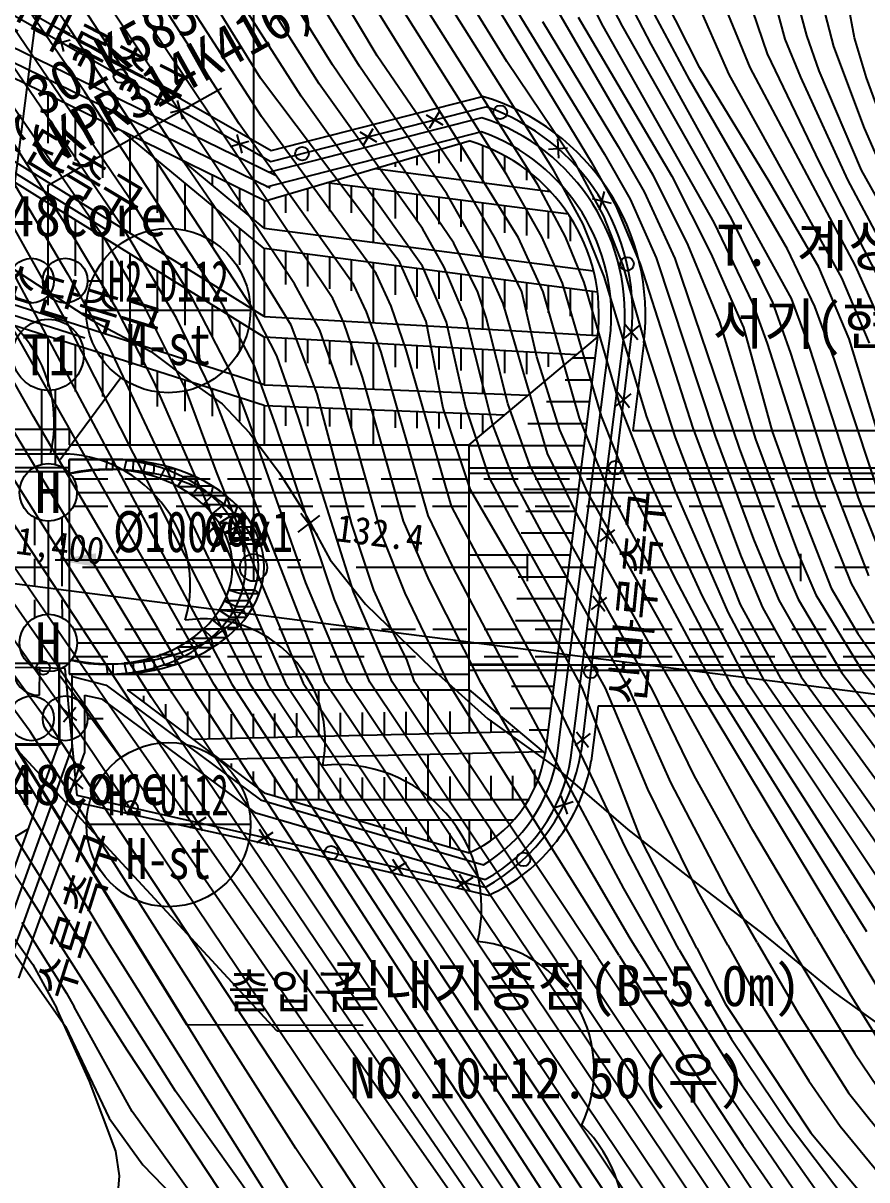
# Model space of a CAD drawing. Header units: millimetres. Extents: x 4198 to 4994, y 1103 to 1807.
# Drawn here: x 4665.2 to 4726.9, y 1428.2 to 1512.8 of the extents above; entities that cross this region are included whole.
import ezdxf
from ezdxf.enums import TextEntityAlignment as Align
from ezdxf.xclip import XClip

# ---------------------------------------------------------------- set-up
doc = ezdxf.new("R2010")
doc.units = ezdxf.units.MM
doc.header["$LTSCALE"] = 10
doc.header["$MEASUREMENT"] = 0
doc.header["$XCLIPFRAME"] = 2
doc.linetypes.add('CENTER', pattern=[2, 1.25, -0.25, 0.25, -0.25])
doc.linetypes.add('HIDDEN', pattern=[0.375, 0.25, -0.125])
for name, color, linetype in [('TN-MANH', 4, 'Continuous'), ('TN-TEXT', 3, 'Continuous'), ('TT-WIRE-EQPM', 6, 'Continuous'), ('TZ-BASE', 253, 'Continuous'), ('TZ-CABL', 4, 'Continuous'), ('TZ-SYMB', 1, 'Continuous')]:
    doc.layers.add(name, color=color, linetype=linetype)
doc.styles.add('HANA', font='GulimChe.ttf')
doc.styles.get("Standard").update_dxf_attribs({"font": 'GulimChe.ttf'})
doc.linetypes.add('ZIGZAG', pattern='A,0.0001,-0.2,[131,ltypeshp.shx,S=0.2,R=0,X=-0.2,Y=0],-0.4,[131,ltypeshp.shx,S=0.2,R=180,X=0.2,Y=0],-0.2', length=0.8001)
doc.dimstyles.get("Standard").update_dxf_attribs({"dimtxt": 0.18, "dimasz": 0.18, "dimexe": 0.18, "dimexo": 0.0625, "dimgap": 0.09, "dimtad": 0, "dimtih": 1, "dimtoh": 1, "dimdec": 4, "dimzin": 0, "dimdsep": 46, "dimtxsty": 'Standard', "dimcen": 0.09, "dimadec": 0, "dimazin": 0, "dimtfac": 1, "dimtdec": 4, "dimtofl": 0, "dimtmove": 0, "dimatfit": 3, "dimfxl": 0, "dimtolj": 1, "dimtzin": 0, "dimarcsym": 0})

# ---------------------------------------------------------------- blocks, each defined once
blk = doc.blocks.new('JD-DFHDH6GH34GH7')
at = {"layer": 'TZ-BASE'}
for p, q in [((356.466, -175), (402.21, 180.983)), ((386.596, 39.335, 134), (362.621, 74.385, 134)), ((387.671, 34.759, 133), (362.179, 72.132, 133)), ((390.569, 24.676, 131), (358.89, 71.161, 131)), ((391.283, 26.501, 132), (361.095, 70.82, 132)), ((421.965, 29.034, 149), (400.343, 63.348, 149)), ((406.337, 59.97, 151), (424.681, 29.652, 151)), ((420.791, 27.976, 148), (401.675, 58.229, 148)), ((418.528, 28.716, 147), (402.75, 53.703, 147)), ((409.053, 37.421, 145), (399.666, 53.013, 145)), ((400, 50.978), (400, 0)), ((419.384, 24.095, 146), (402.63, 51.021, 146)), ((418.534, 36.991, 150), (410.774, 49.578, 150)), ((405.772, 36.759, 143), (398.479, 48.516, 143)), ((407.743, 36.651, 144), (400.244, 48.825, 144)), ((403.501, 34.469, 141), (394.846, 47.986, 141)), ((434.785, 36.035, 161), (429.825, 47.357, 161)), ((373.045, 47.227, 130), (389.033, 24.192, 130)), ((404.804, 35.364, 142), (397.428, 47.05, 142)), ((400.515, 35.785, 140), (394.08, 46.212, 140)), ((432.628, 36.544, 160), (427.85, 46.006, 160)), ((400.585, 32.973, 139), (392.582, 45.393, 139)), ((426.983, 39.581, 157), (424.222, 44.92, 157)), ((436.301, 36.553, 162), (432.788, 45.148, 162)), ((437.566, 37.555, 163), (434.961, 45.234, 163)), ((438.859, 38.62, 164), (437.04, 45.465, 164)), ((398.961, 32.428, 138), (391.47, 44.064, 138)), ((425.575, 39.591, 156), (422.963, 44.612, 156)), ((429.084, 38.271, 158), (425.863, 44.411, 158)), ((405.812, 19.667, 137), (389.582, 43.906, 137)), ((420.828, 43.153, 154), (429.201, 28.706, 154)), ((380, 42.71), (401.308, 30.482)), ((380, 42.71), (401.308, 30.482)), ((402.991, 20.736, 136), (388.467, 42.588, 136)), ((431.898, 35.636, 159), (428.305, 42.352, 159)), ((440.441, 38.903, 165), (439.47, 42.601, 165)), ((394.911, 29.63, 135), (386.94, 41.903, 135)), ((442.416, 38.09, 166), (441.501, 41.676, 166)), ((419.069, 41.005, 152), (425.669, 30.223, 152)), ((443.929, 38.722, 167), (443.477, 41.202, 167)), ((421.128, 39.912, 153), (426.657, 30.793, 153)), ((423.726, 40.244, 155), (430.588, 28.625, 155)), ((379.071, 39.69), (401.651, 28.66)), ((385.747, 39.084), (386.121, 37.72)), ((399.886, 19.041, 134), (386.596, 39.335, 134)), ((433.686, 25.236, 156), (425.575, 39.591, 156)), ((434.937, 25.527, 157), (426.983, 39.581, 157)), ((441.361, 36.308, 165), (440.441, 38.903, 165)), ((379.535, 38.35), (401.212, 27.762)), ((385.252, 38.215), (386.616, 38.589)), ((439.332, 19.662, 158), (429.084, 38.271, 158)), ((440.015, 35.842, 164), (438.859, 38.62, 164)), ((444.666, 32.134, 166), (442.416, 38.09, 166)), ((444.82, 35.8, 167), (443.929, 38.722, 167)), ((80, 37.725), (700, -41.946)), ((414.968, 28.764, 145), (409.053, 37.421, 145)), ((441.396, 29.598, 163), (437.566, 37.555, 163)), ((378.672, 36.87, 129), (386.734, 24.363, 129)), ((380, 37.01), (400.773, 26.863)), ((414.637, 23.716, 143), (405.772, 36.759, 143)), ((414.133, 27.316, 144), (407.743, 36.651, 144)), ((423.543, 29.53, 150), (418.534, 36.991, 150)), ((437.697, 28.223, 160), (432.628, 36.544, 160)), ((444.005, 22.059, 162), (436.301, 36.553, 162)), ((374.966, 35.552, 126), (398.426, -8.525, 126)), ((376.301, 35.821, 127), (386.493, 17.678, 127)), ((408.329, 25.408, 140), (400.515, 35.785, 140)), ((439.035, 23.281, 159), (431.898, 35.636, 159)), ((443.018, 21.191, 161), (434.785, 36.035, 161)), ((443.459, 28.35, 164), (440.015, 35.842, 164)), ((444.454, 29.059, 165), (441.361, 36.308, 165)), ((446.102, 32.305, 167), (444.82, 35.8, 167)), ((378.448, 34.857, 128), (386.399, 21.481, 128)), ((397.425, 19.831, 133), (387.671, 34.759, 133)), ((412.363, 24.781, 142), (404.804, 35.364, 142)), ((385, 31.031), (385, 34.568)), ((394.437, 34.137), (394.812, 32.774)), ((401.308, 30.482), (416.746, 34.448)), ((401.308, 30.482), (416.746, 34.448)), ((412.358, 22.031, 141), (403.501, 34.469, 141)), ((387, 29.758), (387, 33.591)), ((393.943, 33.268), (395.306, 33.643)), ((412.631, 33.095), (413.848, 32.373)), ((412.879, 32.126), (413.6, 33.342)), ((400.773, 18.354), (377.865, 32.575)), ((389, 28.486), (389, 32.614)), ((407.339, 20.667, 138), (398.961, 32.428, 138)), ((408.969, 21.491, 139), (400.585, 32.973, 139)), ((416.706, 32.889), (401.087, 28.877)), ((445.962, 29.185, 166), (444.666, 32.134, 166)), ((400.773, 16.853), (377.309, 31.421)), ((377.632, 31.928), (389.255, 24.691)), ((400.773, 23.323), (390.387, 31.937)), ((391, 24.421), (391, 31.637)), ((398.783, 31.664), (399.157, 30.3)), ((416.666, 31.846), (400.94, 27.807)), ((407.787, 31.857), (409.003, 31.136)), ((408.034, 30.888), (408.756, 32.105)), ((422.215, 31.347), (422.311, 29.936)), ((398.288, 30.795), (399.652, 31.169)), ((400.773, 26.781), (415.773, 31.19)), ((413.573, 29.554), (413.573, 30.543)), ((415.173, 29.685), (415.173, 31.014)), ((416.773, 28.148), (416.773, 30.847)), ((421.557, 30.593), (422.968, 30.69)), ((426.657, 30.793, 153), (428.573, 27.465, 153)), ((393, 25.941), (393, 29.769)), ((400.773, 24.823), (394.787, 29.787)), ((399.941, 22.337, 135), (394.911, 29.63, 135)), ((395, 29.611), (395, 29.683)), ((410.373, 29.293), (410.373, 29.603)), ((411.973, 29.423), (411.973, 30.073)), ((418.373, 28.906), (418.373, 30.101)), ((424.681, 29.652, 151), (426.526, 26.392, 151)), ((425.669, 30.223, 152), (427.55, 26.929, 152)), ((447.57, 17.499, 163), (441.396, 29.598, 163)), ((408.91, 29.173), (421.702, 27.506)), ((417.714, 23.973, 145), (414.968, 28.764, 145)), ((419.973, 28.315), (419.973, 29.065)), ((424.097, 25.112, 149), (421.965, 29.034, 149)), ((425.606, 25.686, 150), (423.543, 29.53, 150)), ((448.332, 22.084, 165), (444.454, 29.059, 165)), ((395, 24.669), (395, 28.111)), ((397, 27.952), (397, 28.706)), ((423.023, 25.833), (405.374, 28.134)), ((405.573, 26.053), (405.573, 28.108)), ((421.087, 24.181, 147), (418.528, 28.716, 147)), ((422.813, 24.188, 148), (420.791, 27.976, 148)), ((429.201, 28.706, 154), (431.746, 23.564, 154)), ((430.588, 28.625, 155), (433.442, 22.974, 155)), ((441.325, 21.961, 160), (437.697, 28.223, 160)), ((448.131, 19.514, 164), (443.459, 28.35, 164)), ((399, 26.293), (399, 27.729)), ((402.373, 25.933), (402.373, 27.252)), ((403.973, 26.064), (403.973, 27.722)), ((407.173, 25.944), (407.173, 27.899)), ((408.773, 23.78), (408.773, 27.691)), ((410.373, 25.527), (410.373, 27.482)), ((411.973, 25.318), (411.973, 27.274)), ((413.573, 25.11), (413.573, 27.065)), ((416.629, 22.936, 144), (414.133, 27.316, 144)), ((421.573, 27.522), (421.573, 27.642)), ((425.628, 27.506), (425.282, 26.135)), ((428.573, 27.465, 153), (430.802, 22.594, 153)), ((385, 22.247), (385, 26.646)), ((395.546, 19.669, 132), (391.283, 26.501, 132)), ((397, 23.397), (397, 26.452)), ((400.773, 26.863), (400.773, 24.823)), ((415.173, 24.901), (415.173, 26.856)), ((416.773, 22.738), (416.773, 26.648)), ((418.373, 24.484), (418.373, 26.439)), ((419.973, 24.276), (419.973, 26.231)), ((424.77, 26.993), (426.141, 26.647)), ((426.526, 26.392, 151), (428.273, 22.173, 151)), ((427.55, 26.929, 152), (429.43, 22.637, 152)), ((387, 21.341), (387, 25.404)), ((410.682, 22.363, 140), (408.329, 25.408, 140)), ((421.573, 24.067), (421.573, 26.022)), ((423.173, 23.859), (423.173, 25.603)), ((427.02, 22.095, 150), (425.606, 25.686, 150)), ((437.973, 19.375, 157), (434.937, 25.527, 157)), ((394.366, 18.244, 131), (390.569, 24.676, 131)), ((399, 22.124), (399, 24.793)), ((400.773, 24.823), (424.86, 21.684)), ((413.95, 21.974, 142), (412.363, 24.781, 142)), ((425.637, 21.269, 149), (424.097, 25.112, 149)), ((436.513, 19.33, 156), (433.686, 25.236, 156)), ((386.734, 24.363, 129), (389.954, 18.987, 129)), ((389, 20.435), (389, 24.163)), ((389.033, 24.192, 130), (392.023, 19.093, 130)), ((416.403, 20.139, 143), (414.637, 23.716, 143)), ((419.609, 20.15, 145), (417.714, 23.973, 145)), ((421.17, 20.169, 146), (419.384, 24.095, 146)), ((422.582, 20.799, 147), (421.087, 24.181, 147)), ((424.166, 20.834, 148), (422.813, 24.188, 148)), ((391, 16.481), (391, 22.921)), ((425.149, 20.146), (400.773, 23.323)), ((400.773, 23.323), (400.773, 18.354)), ((402.373, 20.689), (402.373, 23.114)), ((403.973, 20.539), (403.973, 22.906)), ((418.248, 19.319, 144), (416.629, 22.936, 144)), ((431.746, 23.564, 154), (434.075, 17.972, 154)), ((433.442, 22.974, 155), (435.815, 17.556, 155)), ((441.045, 19.099, 159), (439.035, 23.281, 159)), ((400.773, 13.355), (372.903, 22.27)), ((381.883, 22.208, 137.057), (388.179, 18.091, 137.057)), ((402.757, 17.714, 135), (399.941, 22.337, 135)), ((405.573, 20.389), (405.573, 22.697)), ((407.173, 20.239), (407.173, 22.489)), ((408.773, 17.899), (408.773, 22.28)), ((410.373, 19.94), (410.373, 22.072)), ((412.636, 17.997, 140), (410.682, 22.363, 140)), ((414.115, 17.933, 141), (412.358, 22.031, 141)), ((428.782, 15.903, 150), (427.02, 22.095, 150)), ((428.273, 22.173, 151), (432.109, 10.203, 151)), ((429.43, 22.637, 152), (433.758, 9.6, 152)), ((430.802, 22.594, 153), (435.521, 8.659, 153)), ((446.307, 16.958, 162), (444.005, 22.059, 162)), ((372.584, 21.644), (387.674, 16.794)), ((383.265, 15.958, 125), (380.075, 21.651, 125)), ((386.399, 21.481, 128), (389.477, 16.032, 128)), ((393, 18.624), (393, 21.679)), ((410.08, 19.11, 139), (408.969, 21.491, 139)), ((411.973, 19.79), (411.973, 21.863)), ((413.573, 19.64), (413.573, 21.655)), ((415.553, 18.151, 142), (413.95, 21.974, 142)), ((415.173, 19.49), (415.173, 21.446)), ((416.773, 17.444), (416.773, 21.238)), ((428.746, 11.018, 149), (425.637, 21.269, 149)), ((443.552, 16.732, 160), (441.325, 21.961, 160)), ((445.044, 16.416, 161), (443.018, 21.191, 161)), ((400.773, 11.855), (372.277, 20.97)), ((395, 17.718), (395, 20.438)), ((404.847, 17.362, 136), (402.991, 20.736, 136)), ((408.265, 18.691, 138), (407.339, 20.667, 138)), ((418.373, 19.015), (418.373, 21.029)), ((419.973, 18.865), (419.973, 20.821)), ((421.573, 18.627), (421.573, 20.612)), ((425.44, 11.06, 147), (422.582, 20.799, 147)), ((423.173, 18.389), (423.173, 20.403)), ((426.788, 11.931, 148), (424.166, 20.834, 148)), ((383.932, 11.044, 124), (378.977, 19.741, 124)), ((398.309, 14.35, 132), (395.546, 19.669, 132)), ((400.05, 14.8, 133), (397.425, 19.831, 133)), ((406.613, 17.884, 137), (405.812, 19.667, 137)), ((417.014, 18.293, 143), (416.403, 20.139, 143)), ((420.705, 15.407, 145), (419.609, 20.15, 145)), ((423.828, 10.934, 146), (421.17, 20.169, 146)), ((424.773, 16.988), (424.773, 20.195)), ((440.653, 16.112, 158), (439.332, 19.662, 158)), ((389.954, 18.987, 129), (392.753, 13.517, 129)), ((392.023, 19.093, 130), (395.002, 13.086, 130)), ((397, 16.813), (397, 19.196)), ((401.701, 15.473, 134), (399.886, 19.041, 134)), ((409.333, 15.739, 138), (408.265, 18.691, 138)), ((411.166, 15.92, 139), (410.08, 19.11, 139)), ((421.503, 8.334, 144), (418.248, 19.319, 144)), ((437.588, 16.379, 156), (436.513, 19.33, 156)), ((439.29, 15.685, 157), (437.973, 19.375, 157)), ((442.467, 15.198, 159), (441.045, 19.099, 159)), ((388.179, 18.091, 137.057), (392.507, 15.79, 137.057)), ((396.939, 12.967, 131), (394.366, 18.244, 131)), ((399, 15.907), (399, 17.954)), ((400.773, 18.354), (425.172, 16.966)), ((407.971, 13.928, 137), (406.613, 17.884, 137)), ((413.88, 11.665, 140), (412.636, 17.997, 140)), ((415.49, 11.799, 141), (414.115, 17.933, 141)), ((417.501, 10.441, 142), (415.553, 18.151, 142)), ((418.603, 11.998, 143), (417.014, 18.293, 143)), ((427.184, 17.773), (428.089, 16.686)), ((434.075, 17.972, 154), (436.703, 9.388, 154)), ((386.493, 17.678, 127), (399.728, -8.506, 127)), ((404.67, 12.696, 135), (402.757, 17.714, 135)), ((406.328, 13.182, 136), (404.847, 17.362, 136)), ((428.18, 17.682), (427.093, 16.777)), ((435.815, 17.556, 155), (437.908, 9.959, 155)), ((385, 13.241), (385, 16.901)), ((387, 12.878), (387, 16.261)), ((423.613, 15.554), (400.773, 16.853)), ((400.773, 16.853), (400.773, 13.355)), ((402.373, 15.03), (402.373, 16.762)), ((403.973, 14.951), (403.973, 16.671)), ((405.573, 14.874), (405.573, 16.58)), ((407.173, 14.797), (407.173, 16.489)), ((408.773, 13.043), (408.773, 16.398)), ((410.373, 14.644), (410.373, 16.307)), ((411.973, 14.567), (411.973, 16.216)), ((413.573, 14.49), (413.573, 16.125)), ((415.773, 8.975), (425.159, 16.851)), ((425.159, 16.851), (421.328, -13.586)), ((422.21, -13.767), (426.053, 16.746)), ((423.2, -13.91), (427.045, 16.623)), ((428.534, 16.439), (427.723, 10)), ((428.534, 16.439), (427.723, 10)), ((441.193, 5.134, 156), (437.588, 16.379, 156)), ((444.239, 5.093, 158), (440.653, 16.112, 158)), ((445.709, 9.638, 160), (443.552, 16.732, 160)), ((397.124, -8.543, 125), (383.265, 15.958, 125)), ((389, 12.514), (389, 15.621)), ((389.477, 16.032, 128), (401.031, -8.488, 128)), ((392.507, 15.79, 137.057), (395.655, 13.447, 137.057)), ((403.298, 10.945, 134), (401.701, 15.473, 134)), ((412.771, 3.816, 138), (409.333, 15.739, 138)), ((414.478, 4.487, 139), (411.166, 15.92, 139)), ((415.173, 14.414), (415.173, 16.034)), ((416.773, 12.731), (416.773, 15.943)), ((418.373, 14.217), (418.373, 15.852)), ((419.973, 14.14), (419.973, 15.761)), ((422.407, 10.076, 145), (420.705, 15.407, 145)), ((421.573, 14.668), (421.573, 15.67)), ((424.965, 15.312), (423.325, 15.312)), ((430.858, 9.501, 150), (428.782, 15.903, 150)), ((442.087, 6.886, 157), (439.29, 15.685, 157)), ((391, 8.975), (391, 14.981)), ((401.635, 10.388, 133), (400.05, 14.8, 133)), ((446.617, 2.729, 159), (442.467, 15.198, 159)), ((393, 11.788), (393, 14.342)), ((395, 11.425), (395, 13.702)), ((399.594, 10.919, 132), (398.309, 14.35, 132)), ((410.97, 3.386, 137), (407.971, 13.928, 137)), ((424.764, 13.712), (422.786, 13.712)), ((392.753, 13.517, 129), (402.333, -8.47, 129)), ((395.002, 13.086, 130), (397.288, 6.997, 130)), ((395.655, 13.447, 137.057), (397.721, 11.963, 137.057)), ((405.264, -8.428, 131), (396.939, 12.967, 131)), ((397, 11.062), (397, 13.062)), ((400.773, 13.355), (420.094, 12.601)), ((407.197, 3.167, 135), (404.67, 12.696, 135)), ((409.358, 2.475, 136), (406.328, 13.182, 136)), ((427.599, 12.702), (426.487, 11.828)), ((426.606, 12.821), (427.479, 11.709)), ((397.721, 11.963, 137.057), (399.709, 9.862, 137.057)), ((399, 10.699), (399, 12.422)), ((400.773, 11.855), (418.386, 11.168)), ((400.773, 11.855), (400.773, 8.975)), ((420.205, 7.488, 143), (418.603, 11.998, 143)), ((424.562, 12.112), (421.426, 12.112)), ((428.991, 6.235, 148), (426.788, 11.931, 148)), ((394.071, -9.172, 123), (381.38, 11.73, 123)), ((395.597, -8.857, 124), (383.932, 11.044, 124)), ((402.373, 10.368), (402.373, 11.793)), ((403.973, 10.345), (403.973, 11.73)), ((405.573, 10.321), (405.573, 11.668)), ((407.173, 10.29), (407.173, 11.605)), ((408.773, 8.975), (408.773, 11.543)), ((410.373, 10.228), (410.373, 11.48)), ((411.973, 10.197), (411.973, 11.418)), ((413.573, 10.165), (413.573, 11.356)), ((415.857, 5.697, 140), (413.88, 11.665, 140)), ((415.173, 10.134), (415.173, 11.293)), ((417.266, 6.569, 141), (415.49, 11.799, 141)), ((416.773, 9.814), (416.773, 11.231)), ((427.355, 6.291, 147), (425.44, 11.06, 147)), ((430.818, 5.631, 149), (428.746, 11.018, 149)), ((403.83, -1.1, 132), (399.594, 10.919, 132)), ((405.924, -2.322, 133), (401.635, 10.388, 133)), ((407.314, -1.769, 134), (403.298, 10.945, 134)), ((419.081, 6.297, 142), (417.501, 10.441, 142)), ((424.361, 10.512), (420.067, 10.512)), ((425.644, 6.451, 146), (423.828, 10.934, 146)), ((432.109, 10.203, 151), (435.651, 0.779, 151)), ((386.521, 10.1), (367.043, 10.1)), ((386.521, 10.1), (386.521, 8.975)), ((399.709, 9.862, 137.057), (401.877, 6.957, 137.057)), ((424.384, 5.561, 145), (422.407, 10.076, 145)), ((700, 10), (427.723, 10)), ((700, 10), (427.723, 10)), ((432.895, 4.126, 150), (430.858, 9.501, 150)), ((433.758, 9.6, 152), (436.56, 2.092, 152)), ((436.703, 9.388, 154), (439.851, 0.966, 154)), ((437.908, 9.959, 155), (439.923, 4.416, 155)), ((386.521, 8.6), (366.321, 8.6)), ((392.545, -9.486, 122), (380.736, 9.224, 122)), ((386.521, 8.975), (400.773, 8.975)), ((400.773, 8.975), (415.773, 8.975)), ((415.773, -8.925), (415.773, 8.975)), ((424.16, 8.912), (415.773, 8.912)), ((435.521, 8.659, 153), (438.457, 0.894, 153)), ((386.521, 8.3), (366.177, 8.3)), ((389.492, -10.116, 120), (376.966, 8.075, 120)), ((389.334, 7.913, -7.27), (386.521, 7.913, -9.85)), ((386.521, 7.913, -9.85), (386.521, 7.913, -10.25)), ((386.521, 7.913), (415.801, 7.912)), ((386.521, 7.913), (386.521, 0.063)), ((386.521, 6.875), (386.521, 7.913)), ((389.721, 7.913, -7.85), (386.721, 7.913, -9.85)), ((389.241, 7.163, -7.13), (389.334, 7.913, -7.27)), ((389.334, 7.913, -7.27), (389.721, 7.913, -7.85)), ((389.721, 7.913, -7.85), (389.721, 7.913, -10.25)), ((389.721, 7.163), (389.721, 7.913)), ((390.541, 7.092, -5.83), (390.722, 7.84, -5.996)), ((390.722, 7.84, -5.996), (391.239, 7.84, -6.771)), ((391.221, 7.092, -6.85), (391.239, 7.84, -6.771)), ((391.931, 6.875, -4.53), (392.113, 7.616, -4.72)), ((392.113, 7.616, -4.72), (392.76, 7.616, -5.691)), ((392.721, 6.875, -5.85), (392.76, 7.616, -5.691)), ((423.719, 3.785, 144), (421.503, 8.334, 144)), ((386.521, 7), (282, 7)), ((386.521, 7.3), (365.695, 7.3)), ((383.682, -11.969, 116), (369.548, 7.078, 116)), ((386.521, 6.875), (386.521, -6.75)), ((389.241, 7.163, -7.13), (389.721, 7.163, -7.85)), ((390.541, 7.092, -5.83), (391.221, 7.092, -6.85)), ((391.931, 6.875, -4.53), (392.721, 6.875, -5.85)), ((393.507, 7.224, -3.441), (393.141, 6.498, -3.23)), ((394.285, 7.224, -4.608), (393.507, 7.224, -3.441)), ((394.221, 6.498, -4.85), (394.285, 7.224, -4.608)), ((397.288, 6.997, 130), (400.387, -0.73, 130)), ((401.877, 6.957, 137.057), (403.718, 4.07, 137.057)), ((415.799, 7.297), (700, 7.296)), ((415.799, 6.897), (700, 6.896)), ((423.958, 7.312), (420.014, 7.312)), ((422.008, 3.883, 143), (420.205, 7.488, 143)), ((444.984, -0.59, 157), (442.087, 6.886, 157)), ((385.135, -11.505, 117), (372.008, 6.601, 117)), ((388.04, -10.579, 119), (376.499, 5.934, 119)), ((391.019, -9.801, 121), (380.477, 6.236, 121)), ((393.141, 6.498, -3.23), (394.221, 6.498, -4.85)), ((394.91, 6.629, -2.155), (394.441, 5.928, -1.93)), ((394.441, 5.928, -1.93), (395.721, 5.928, -3.85)), ((395.819, 6.629, -3.519), (394.91, 6.629, -2.155)), ((396.041, 5.962, -1.117), (395.481, 5.294, -0.89)), ((395.721, 5.928, -3.85), (395.819, 6.629, -3.519)), ((397.056, 5.962, -2.64), (396.041, 5.962, -1.117)), ((396.921, 5.294, -3.05), (397.056, 5.962, -2.64)), ((418.979, 3.294, 141), (417.266, 6.569, 141)), ((421.094, 2.52, 142), (419.081, 6.297, 142)), ((427.482, 2.867, 146), (425.644, 6.451, 146)), ((430.822, -0.766, 147), (427.355, 6.291, 147)), ((432.831, -2.082, 148), (428.991, 6.235, 148)), ((386.587, -11.042, 118), (374.881, 5.415, 118)), ((395.481, 5.294, -0.89), (396.921, 5.294, -3.05)), ((396.971, 5.237, -0.264), (396.326, 4.613, -0.045)), ((398.073, 5.237, -1.917), (396.971, 5.237, -0.264)), ((397.896, 4.613, -2.4), (398.073, 5.237, -1.917)), ((419.046, 0.258, 140), (415.857, 5.697, 140)), ((423.757, 5.712), (419.765, 5.712)), ((432.601, -9.074, 145), (424.384, 5.561, 145)), ((434.701, -3.248, 149), (430.818, 5.631, 149)), ((443.715, -1.168, 156), (441.193, 5.134, 156)), ((446.481, -0.498, 158), (444.239, 5.093, 158)), ((396.326, 4.613, -0.045), (397.896, 4.613, -2.4)), ((397.696, 4.507, 0.401), (396.976, 3.936, 0.605)), ((398.866, 4.507, -1.354), (397.696, 4.507, 0.401)), ((398.646, 3.936, -1.9), (398.866, 4.507, -1.354)), ((416.344, 0.946, 139), (414.478, 4.487, 139)), ((439.923, 4.416, 155), (442.232, -1.505, 155)), ((396.976, 3.936, 0.605), (398.646, 3.936, -1.9)), ((398.287, 3.74, 0.943), (397.496, 3.238, 1.125)), ((399.512, 3.74, -0.895), (398.287, 3.74, 0.943)), ((399.246, 3.238, -1.5), (399.512, 3.74, -0.895)), ((403.275, 2.586, 132.373), (404.858, 3.809, 132.373)), ((403.455, 3.989, 132.373), (404.677, 2.406, 132.373)), ((403.718, 4.07, 137.057), (405.602, 0.573, 137.057)), ((412.843, -0.928, 137), (410.97, 3.386, 137)), ((414.593, 0.009, 138), (412.771, 3.816, 138)), ((423.555, 4.112), (419.913, 4.112)), ((429.172, -8.944, 143), (422.008, 3.883, 143)), ((430.886, -9.009, 144), (423.719, 3.785, 144)), ((435.599, -2.698, 150), (432.895, 4.126, 150)), ((397.496, 3.238, 1.125), (399.246, 3.238, -1.5)), ((398.738, 2.969, 1.357), (397.886, 2.549, 1.515)), ((397.886, 2.549, 1.515), (399.696, 2.549, -1.2)), ((400.006, 2.969, -0.544), (398.738, 2.969, 1.357)), ((399.696, 2.549, -1.2), (400.006, 2.969, -0.544)), ((408.796, -1.64, 135), (407.197, 3.167, 135)), ((425.742, -8.815, 141), (418.979, 3.294, 141)), ((426.405, 2.773), (425.293, 1.9)), ((425.413, 2.892), (426.286, 1.78)), ((433.794, -8.886, 146), (427.482, 2.867, 146)), ((399.123, 2.036, 1.71), (398.211, 1.735, 1.84)), ((398.211, 1.735, 1.84), (400.071, 1.735, -0.95)), ((400.427, 2.036, -0.245), (399.123, 2.036, 1.71)), ((400.071, 1.735, -0.95), (400.427, 2.036, -0.245)), ((411.093, -1.864, 136), (409.358, 2.475, 136)), ((423.354, 2.512), (419.564, 2.512)), ((427.457, -8.88, 142), (421.094, 2.52, 142)), ((436.56, 2.092, 152), (438.404, -2.371, 152)), ((400, 1), (400, -1)), ((423.153, 0.912), (415.773, 0.912)), ((421.577, -8.668, 139), (416.344, 0.946, 139)), ((420, 1), (420, -1)), ((420, 1), (420, -1)), ((438.457, 0.894, 153), (439.818, -2.315, 153)), ((439.851, 0.966, 154), (441.098, -1.984, 154)), ((440, 1), (440, -1)), ((386.521, 0.063, -10.52), (386.521, -4.938, -10.67)), ((405.602, 0.573, 137.057), (408.202, -2.668, 137.057)), ((419.127, -8.585, 138), (414.593, 0.009, 138)), ((419.203, 0.026, 140), (419.046, 0.258, 140)), ((422.206, -5.405, 140), (419.203, 0.026, 140)), ((435.651, 0.779, 151), (437.222, -2.913, 151)), ((400.387, -0.73, 130), (403.636, -8.451, 130)), ((422.951, -0.688), (419.362, -0.688)), ((434.987, -8.699, 147), (430.822, -0.766, 147)), ((398.211, -1.611, 1.84), (400.071, -1.611, -0.95)), ((398.211, -1.611, 1.84), (399.123, -1.912, 1.71)), ((400.071, -1.611, -0.95), (400.427, -1.912, -0.245)), ((406.892, -8.405, 132), (403.83, -1.1, 132)), ((410.128, -4.538, 135), (408.796, -1.64, 135)), ((416.677, -8.502, 137), (412.843, -0.928, 137)), ((442.232, -1.505, 155), (444.192, -4.825, 155)), ((445.343, -4.074, 156), (443.715, -1.168, 156)), ((399.696, -2.425, -1.2), (397.886, -2.425, 1.515)), ((397.886, -2.425, 1.515), (398.738, -2.845, 1.357)), ((400.427, -1.912, -0.245), (399.123, -1.912, 1.71)), ((399.696, -2.425, -1.2), (400.006, -2.845, -0.544)), ((408.52, -8.383, 133), (405.924, -2.322, 133)), ((410.148, -8.36, 134), (407.314, -1.769, 134)), ((414.226, -8.42, 136), (411.093, -1.864, 136)), ((422.75, -2.288), (419.261, -2.288)), ((425.809, -2.191), (424.697, -3.065)), ((424.816, -2.072), (425.689, -3.184)), ((436.181, -8.511, 148), (432.831, -2.082, 148)), ((438.404, -2.371, 152), (441.528, -7.835, 152)), ((439.818, -2.315, 153), (443.009, -7.684, 153)), ((441.098, -1.984, 154), (444.489, -7.533, 154)), ((399.246, -3.114, -1.5), (397.496, -3.114, 1.125)), ((397.496, -3.114, 1.125), (398.287, -3.616, 0.943)), ((398.738, -2.845, 1.357), (400.006, -2.845, -0.544)), ((399.246, -3.114, -1.5), (399.512, -3.616, -0.895)), ((408.202, -2.668, 137.057), (413.031, -7.381, 137.057)), ((437.374, -8.323, 149), (434.701, -3.248, 149)), ((438.567, -8.136, 150), (435.599, -2.698, 150)), ((437.222, -2.913, 151), (440.047, -7.985, 151)), ((398.646, -3.812, -1.9), (396.976, -3.812, 0.605)), ((396.976, -3.812, 0.605), (397.696, -4.383, 0.401)), ((398.287, -3.616, 0.943), (399.512, -3.616, -0.895)), ((398.646, -3.812, -1.9), (398.866, -4.383, -1.354)), ((422.548, -3.888), (419.161, -3.888)), ((396.326, -4.489, -0.045), (396.971, -5.113, -0.264)), ((397.896, -4.489, -2.4), (396.326, -4.489, -0.045)), ((397.696, -4.383, 0.401), (398.866, -4.383, -1.354)), ((397.896, -4.489, -2.4), (398.073, -5.113, -1.917)), ((411.212, -6.723, 135), (410.128, -4.538, 135)), ((444.192, -4.825, 155), (445.97, -7.383, 155)), ((395.721, -5.804, -3.85), (394.441, -5.804, -1.93)), ((394.441, -5.804, -1.93), (394.91, -6.505, -2.155)), ((395.481, -5.17, -0.89), (396.041, -5.838, -1.117)), ((396.921, -5.17, -3.05), (395.481, -5.17, -0.89)), ((395.721, -5.804, -3.85), (395.819, -6.505, -3.519)), ((396.041, -5.838, -1.117), (397.056, -5.838, -2.64)), ((396.921, -5.17, -3.05), (397.056, -5.838, -2.64)), ((396.971, -5.113, -0.264), (398.073, -5.113, -1.917)), ((422.347, -5.488), (419.06, -5.488)), ((424.027, -8.751, 140), (422.206, -5.405, 140)), ((391.931, -6.749, -4.53), (392.721, -6.749, -5.85)), ((391.931, -6.749, -4.53), (392.113, -7.49, -4.72)), ((392.721, -6.749, -5.85), (392.76, -7.49, -5.691)), ((394.221, -6.372, -4.85), (393.141, -6.372, -3.23)), ((393.141, -6.372, -3.23), (393.507, -7.098, -3.441)), ((394.221, -6.372, -4.85), (394.285, -7.098, -4.608)), ((394.91, -6.505, -2.155), (395.819, -6.505, -3.519)), ((411.776, -8.337, 135), (411.212, -6.723, 135)), ((386.521, -7), (282, -7)), ((384.381, -7.332), (380.381, -7.291)), ((384.36, -9.332), (384.381, -7.332)), ((385.773, -6.975), (385.773, -12.886)), ((385.798, -7.04), (385.818, -12.951)), ((389.241, -7.037, -7.13), (389.721, -7.037, -7.85)), ((389.241, -7.037, -7.13), (389.334, -7.787, -7.27)), ((389.721, -7.037), (389.721, -7.787)), ((390.541, -6.966, -5.83), (391.221, -6.966, -6.85)), ((390.541, -6.966, -5.83), (390.722, -7.714, -5.996)), ((391.221, -6.966, -6.85), (391.239, -7.714, -6.771)), ((392.113, -7.49, -4.72), (392.76, -7.49, -5.691)), ((393.507, -7.098, -3.441), (394.285, -7.098, -4.608)), ((413.031, -7.381, 137.057), (417.142, -11.058, 137.057)), ((422.146, -7.088), (415.773, -7.088)), ((415.774, -7.103), (700, -7.104)), ((415.774, -7.503), (700, -7.504)), ((444.489, -7.533, 154), (457.227, -23.957, 154)), ((389.334, -7.787, -7.27), (386.521, -7.787, -9.85)), ((386.521, -7.787), (415.773, -7.788)), ((386.521, -7.787), (389.721, -7.787)), ((386.721, -7.787, -9.85), (386.714, -13.224)), ((389.721, -7.787, -7.85), (386.721, -7.787, -9.85)), ((386.773, -7.96), (389.227, -8.588)), ((389.334, -7.787, -7.27), (389.721, -7.787, -7.85)), ((390.722, -7.714, -5.996), (391.239, -7.714, -6.771)), ((403.636, -8.451, 130), (417.588, -29.205, 130)), ((419.123, -29.06, 131), (405.264, -8.428, 131)), ((420.636, -28.917, 132), (406.892, -8.405, 132)), ((422.15, -28.774, 133), (408.52, -8.383, 133)), ((423.673, -28.631, 134), (410.148, -8.36, 134)), ((425.18, -28.488, 135), (411.776, -8.337, 135)), ((426.735, -28.342, 136), (414.226, -8.42, 136)), ((449.076, -25.316, 149), (437.374, -8.323, 149)), ((450.941, -25.553, 150), (438.567, -8.136, 150)), ((440.047, -7.985, 151), (450.976, -23.046, 151)), ((441.528, -7.835, 152), (452.356, -22.468, 152)), ((443.009, -7.684, 153), (455.051, -23.582, 153)), ((389.227, -8.588), (400.526, -16.98)), ((390.773, -8.925), (400.773, -16.468)), ((390.773, -8.925), (415.773, -8.925)), ((408.038, -30.106, 123), (394.071, -9.172, 123)), ((409.415, -29.976, 124), (395.597, -8.857, 124)), ((396.773, -8.925), (396.773, -12.521)), ((410.925, -29.834, 125), (397.124, -8.543, 125)), ((398.426, -8.525, 126), (412.262, -29.708, 126)), ((399.728, -8.506, 127), (413.595, -29.582, 127)), ((401.031, -8.488, 128), (414.931, -29.456, 128)), ((402.333, -8.47, 129), (416.267, -29.33, 129)), ((404.773, -12.327), (404.773, -8.925)), ((412.773, -12.134), (412.773, -8.925)), ((415.773, -8.925), (415.773, -12.061)), ((415.773, -8.925), (421.328, -13.586)), ((427.549, -27.105, 137), (416.677, -8.502, 137)), ((421.944, -8.688), (418.859, -8.688)), ((427.08, -23.446, 138), (419.127, -8.585, 138)), ((427.253, -20.549, 139), (421.577, -8.668, 139)), ((428.387, -19.988, 140), (424.027, -8.751, 140)), ((428.836, -16.201, 141), (425.742, -8.815, 141)), ((430.52, -15.707, 142), (427.457, -8.88, 142)), ((432.215, -15.194, 143), (429.172, -8.944, 143)), ((436.511, -19.199, 144), (430.886, -9.009, 144)), ((443.269, -26.781, 145), (432.601, -9.074, 145)), ((444.841, -26.633, 146), (433.794, -8.886, 146)), ((446.429, -26.483, 147), (434.987, -8.699, 147)), ((448.041, -26.331, 148), (436.181, -8.511, 148)), ((387.661, -9.333, -7.661), (387.656, -13.561)), ((387.661, -9.333), (388.905, -9.587)), ((388.905, -9.587), (400.106, -17.909)), ((403.78, -30.508, 120), (389.492, -10.116, 120)), ((405.148, -30.379, 121), (391.019, -9.801, 121)), ((391.973, -9.377), (391.973, -9.83)), ((406.557, -30.246, 122), (392.545, -9.486, 122)), ((393.573, -9.981), (393.573, -11.037)), ((425.191, -10.103), (424.685, -14.123)), ((425.191, -10.103), (424.685, -14.123)), ((425.191, -10.103), (700, -10.104)), ((425.191, -10.103), (700, -10.104)), ((401.717, -33.862), (380.476, -10.887)), ((387.1, -11.185), (386.012, -10.282)), ((386.105, -11.277), (387.008, -10.189)), ((401.875, -30.688, 119), (388.04, -10.579, 119)), ((395.173, -10.508), (395.173, -12.244)), ((398.373, -10.704), (398.373, -12.482)), ((399.973, -10.684), (399.973, -12.444)), ((401.573, -12.405), (401.573, -10.665)), ((403.173, -12.366), (403.173, -10.645)), ((406.373, -12.289), (406.373, -10.607)), ((407.973, -12.25), (407.973, -10.587)), ((409.573, -12.211), (409.573, -10.568)), ((411.173, -12.173), (411.173, -10.549)), ((414.373, -12.095), (414.373, -10.51)), ((421.743, -10.288), (418.758, -10.288)), ((381.347, -11.185), (395.108, -33.402)), ((398.027, -31.051, 117), (385.135, -11.505, 117)), ((399.897, -30.875, 118), (386.587, -11.042, 118)), ((417.142, -11.058, 143.944), (422.105, -14.606, 143.944)), ((417.373, -12.023), (417.373, -11.145)), ((418.973, -11.984), (418.973, -11.797)), ((382.23, -12.432, 115), (393.931, -31.438, 115)), ((395.964, -31.246, 116), (383.682, -11.969, 116)), ((395.579, -12.55), (419.406, -11.973)), ((421.541, -11.888), (420.152, -11.888)), ((424.615, -12.12), (423.503, -12.993)), ((423.623, -12), (424.496, -13.113)), ((380, -28.985), (385.773, -12.886)), ((380.785, -29.759), (386.714, -13.224)), ((384.286, -17.033), (381.815, -12.893)), ((381.849, -12.872), (385.773, -12.886)), ((381.895, -12.951), (385.818, -12.951)), ((397.505, -14.003), (421.144, -13.431)), ((381.406, -14.153, 114), (389.349, -27.353, 114)), ((381.569, -30.533), (387.656, -13.561)), ((398.373, -14.32), (398.373, -14.658)), ((404.773, -16.94), (404.773, -13.827)), ((412.773, -16.94), (412.773, -13.634)), ((415.773, -13.561), (415.773, -16.94)), ((379.513, -14.863, 113), (390.211, -31.789, 113)), ((386.567, -16.256), (387.47, -15.168)), ((399.973, -14.904), (399.973, -15.865)), ((418.973, -16.94), (418.973, -15.212)), ((420.573, -16.079), (420.573, -14.762)), ((422.105, -14.606, 143.944), (427.362, -19.154, 143.944)), ((438.207, -25.984, 143), (432.215, -15.194, 143)), ((378.102, -15.952, 112), (383.186, -23.384, 112)), ((387.563, -16.163), (386.475, -15.26)), ((401.573, -16.702), (401.573, -15.304)), ((403.173, -16.94), (403.173, -15.402)), ((406.373, -16.94), (406.373, -15.364)), ((407.973, -16.94), (407.973, -15.345)), ((409.573, -16.94), (409.573, -15.325)), ((411.173, -16.94), (411.173, -15.306)), ((414.373, -16.94), (414.373, -15.267)), ((417.373, -16.94), (417.373, -15.231)), ((434.743, -23.814, 142), (430.52, -15.707, 142)), ((400.773, -16.468), (415.773, -20.857)), ((422.474, -16.67), (422.929, -18.009)), ((432.46, -23.604, 141), (428.836, -16.201, 141)), ((387.4, -17.235), (382.824, -29.997)), ((387.4, -17.235), (382.824, -29.997)), ((402.988, -20.659), (387.4, -17.235)), ((402.988, -20.659), (387.4, -17.235)), ((400.526, -16.98), (416.812, -21.73)), ((402.384, -16.94), (420.126, -16.94)), ((423.371, -17.112), (422.032, -17.566)), ((396.532, -18.267), (395.337, -19.023)), ((396.312, -19.243), (395.556, -18.048)), ((400.106, -17.909), (416.948, -22.788)), ((407.511, -18.44), (419.041, -18.44)), ((407.973, -18.575), (407.973, -18.507)), ((412.773, -19.979), (412.773, -18.44)), ((415.773, -18.44), (415.773, -20.857)), ((418.973, -18.517), (418.973, -18.44)), ((383.548, -19.09), (355.579, -35.784)), ((401.41, -19.365), (400.215, -20.121)), ((401.19, -20.34), (400.434, -19.145)), ((409.573, -19.043), (409.573, -18.741)), ((411.173, -19.511), (411.173, -18.975)), ((414.373, -20.447), (414.373, -19.443)), ((417.373, -19.94), (417.373, -19.159)), ((427.362, -19.154, 143.944), (432.395, -23.053, 143.944)), ((441.123, -26.984, 144), (436.511, -19.199, 144)), ((432.404, -27.806, 140), (428.387, -19.988, 140)), ((417.173, -23.955), (402.988, -20.659)), ((417.173, -23.955), (402.988, -20.659)), ((430.963, -27.68, 139), (427.253, -20.549, 139)), ((411.166, -21.559), (409.971, -22.315)), ((410.947, -22.535), (410.19, -21.34)), ((416.044, -22.656), (414.849, -23.412)), ((415.825, -23.632), (415.069, -22.437)), ((383.186, -23.384, 112), (388.643, -31.937, 112)), ((429.712, -28.061, 138), (427.08, -23.446, 138)), ((432.395, -23.053, 143.944), (437.05, -26.624, 143.944)), ((434.676, -27.592, 141), (432.46, -23.604, 141)), ((436.817, -27.39, 142), (434.743, -23.814, 142)), ((380.794, -24.781, 110), (383.87, -29.018, 110)), ((380.572, -25.426, 109.201), (385.359, -32.247, 109.201)), ((383.073, -25.911, 111), (386.326, -31.095, 111)), ((438.936, -27.19, 143), (438.207, -25.984, 143)), ((437.05, -26.624, 143.944), (437.865, -27.291, 143.944)), ((441.123, -26.984, 144), (443.591, -31.151, 144)), ((443.269, -26.781, 145), (448.659, -35.729, 145)), ((389.349, -27.353, 114), (392.037, -31.617, 114)), ((428.229, -28.201, 137), (427.549, -27.105, 137)), ((431.109, -27.929, 139), (430.963, -27.68, 139)), ((432.404, -27.806, 140), (434.516, -31.917, 140)), ((434.676, -27.592, 141), (436.661, -31.165, 141)), ((436.817, -27.39, 142), (439.858, -32.633, 142)), ((437.865, -27.291, 143.944), (442.431, -31.029, 143.944)), ((438.936, -27.19, 143), (443.97, -35.519, 143)), ((423.673, -28.631, 134), (439.567, -52.453, 134)), ((425.18, -28.488, 135), (446.215, -60.113, 135)), ((426.735, -28.342, 136), (428.689, -31.453, 136)), ((428.229, -28.201, 137), (433.175, -36.169, 137)), ((429.712, -28.061, 138), (431.297, -30.84, 138)), ((431.109, -27.929, 139), (434.936, -34.456, 139)), ((383.87, -29.018, 110), (385.625, -32.222, 110)), ((413.595, -29.582, 127), (433.662, -60.083, 127)), ((414.931, -29.456, 128), (434.289, -58.655, 128)), ((416.267, -29.33, 129), (433.819, -55.606, 129)), ((417.588, -29.205, 130), (436.77, -57.738, 130)), ((419.123, -29.06, 131), (436.772, -55.335, 131)), ((420.636, -28.917, 132), (435.867, -51.65, 132)), ((422.15, -28.774, 133), (435.188, -48.279, 133)), ((433.013, -70.962, 121), (405.148, -30.379, 121)), ((434.964, -72.332, 122), (406.557, -30.246, 122)), ((434.956, -70.451, 123), (408.038, -30.106, 123)), ((443.499, -82.071, 124), (409.415, -29.976, 124)), ((436.842, -69.817, 125), (410.925, -29.834, 125)), ((412.262, -29.708, 126), (436.097, -66.199, 126)), ((386.326, -31.095, 111), (386.886, -32.103, 111)), ((403.108, -42.457, 116), (395.964, -31.246, 116)), ((413.172, -54.012, 117), (398.027, -31.051, 117)), ((412.465, -49.601, 118), (399.897, -30.875, 118)), ((430.236, -71.91, 119), (401.875, -30.688, 119)), ((423.628, -58.835, 120), (403.78, -30.508, 120)), ((431.297, -30.84, 138), (435.665, -37.783, 138)), ((436.661, -31.165, 141), (440.595, -37.511, 141)), ((442.431, -31.029, 143.944), (447.817, -34.903, 143.944)), ((443.591, -31.151, 144), (446.804, -36.353, 144)), ((391.144, -39.764, 111), (386.886, -32.103, 111)), ((390.769, -35.267, 112), (388.643, -31.937, 112)), ((394.303, -38.263, 113), (390.211, -31.789, 113)), ((401.845, -47.176, 114), (392.037, -31.617, 114)), ((393.931, -31.438, 115), (405.663, -50.492, 115)), ((428.689, -31.453, 136), (435.783, -42.245, 136)), ((434.516, -31.917, 140), (440.739, -41.304, 140)), ((385.359, -32.247, 109.201), (386.266, -33.539, 109.201)), ((385.688, -32.336, 110), (385.625, -32.222, 110)), ((388.012, -37.53, 110), (385.688, -32.336, 110)), ((439.858, -32.633, 142), (443.507, -38.393, 142)), ((386.266, -33.539, 109.201), (389.458, -40.235, 109.201)), ((395.108, -33.402), (408.015, -33.448)), ((401.717, -33.862), (450.743, -33.862)), ((434.936, -34.456, 139), (439.091, -40.636, 139)), ((401.232, -51.121, 112), (390.769, -35.267, 112)), ((433.175, -36.169, 137), (439.435, -45.36, 137)), ((443.97, -35.519, 143), (446.145, -38.748, 143)), ((389.942, -42.658, 110), (388.012, -37.53, 110)), ((435.665, -37.783, 138), (442.084, -46.829, 138)), ((440.595, -37.511, 141), (442.891, -40.838, 141)), ((399.868, -46.074, 113), (394.303, -38.263, 113)), ((443.507, -38.393, 142), (452.222, -49.33, 142)), ((389.458, -40.235, 109.201), (391.926, -43.652, 109.201)), ((405.602, -59.876, 111), (391.144, -39.764, 111)), ((439.091, -40.636, 139), (446.041, -49.789, 139)), ((440.739, -41.304, 140), (451.804, -54.564, 140)), ((442.891, -40.838, 141), (452.224, -52.21, 141)), ((435.783, -42.245, 136), (445.381, -56.148, 136)), ((390.222, -44.451, 110), (389.942, -42.658, 110)), ((412.418, -56.308, 116), (403.108, -42.457, 116)), ((391.926, -43.652, 109.201), (397.251, -49.129, 109.201)), ((390.079, -45.956, 110), (390.222, -44.451, 110))]:
    blk.add_line(p, q, dxfattribs=at)
at = {"layer": 'TZ-BASE', "ltscale": 0.2}
for p, q in [((380.143, 41.699), (401.265, 29.675)), ((401.265, 29.675), (416.989, 33.692)), ((427.624, 17.104), (425.569, 0)), ((425.569, 0), (423.955, -13.423)), ((386.243, -7.362), (384.381, -7.332)), ((387.107, -16.66), (386.243, -7.362)), ((416.937, -23.37), (387.107, -16.66))]:
    blk.add_line(p, q, dxfattribs=at)
at = {"layer": 'TZ-BASE', "extrusion": (-1, 3.75572e-06, 0)}
for p, q in [((386.521, 7.913, -10.25), (386.521, 7.913, -11.55)), ((386.521, 7.913), (386.521, -7.787)), ((386.521, 0.063), (386.521, -7.787))]:
    blk.add_line(p, q, dxfattribs=at)
at = {"layer": 'TZ-BASE', "extrusion": (3.75572e-06, 1, 0)}
for p, q in [((389.721, 7.913), (386.521, 7.913)), ((389.721, 7.913, -10.25), (389.721, 7.913, -11.55)), ((386.521, 6.745, -10.25), (386.521, 6.745, -11.55))]:
    blk.add_line(p, q, dxfattribs=at)
at = {"layer": 'TZ-BASE', "extrusion": (-3.75572e-06, -1, 0)}
blk.add_line((389.721, -7.787, -7.85), (389.721, -7.787, -11.55), dxfattribs=at)
at = {"layer": 'TZ-BASE', "linetype": 'CENTER', "flags": 128}
blk.add_lwpolyline([(700, 0), (80, 0), (0, 0)], dxfattribs=at)
at = {"layer": 'TZ-BASE'}
for centre, radius in [((390.279, 35.929), 0.5), ((418.044, 33.286), 0.5), ((403.551, 30.259), 0.5), ((427.307, 22.198), 0.5), ((426.446, 7.301), 0.5), ((400, 0), 1), ((384.629, -7.336), 0.5), ((424.656, -7.592), 0.5), ((391.056, -17.548), 0.5), ((405.69, -20.84), 0.5), ((419.739, -21.334), 0.5)]:
    blk.add_circle(centre, radius, dxfattribs=at)
for centre, radius, start, end in [((411.971, 18.46), 16.686, 353.04387, 73.36969), ((411.971, 18.46), 16.686, 353.04387, 73.36969), ((411.971, 18.46), 15.186, 353.05456, 71.83238), ((411.971, 18.46), 14.186, 353.06262, 70.67071), ((411.971, 18.46), 13.286, 353.04387, 73.36969), ((375.429, 10.64), 10.012, 346.51778, 96.51778), ((385.837, -1.219), 9.548, 344.03613, 94.03613), ((396.323, -12.673), 8.924, 348.41401, 98.41401), ((384.381, -7.332), 2, 179.40522, 269.40522), ((411.798, -12.062), 9.651, 294.32443, 350.91616), ((410.985, -11.969), 11.369, 300.83736, 350.89838), ((411.025, -11.977), 12.328, 298.71793, 350.97792), ((411.798, -12.062), 13.051, 294.32443, 350.91616), ((411.798, -12.062), 13.051, 294.32443, 350.91616), ((406.223, -24.856), 10.455, 346.35594, 96.35594), ((415.492, -36.697), 9.417, 334.57278, 84.57278), ((416.793, -48.184), 10.36, 295.94027, 45.94027)]:
    blk.add_arc(centre, radius, start, end, dxfattribs=at)
at = {"layer": 'TZ-BASE', "ltscale": 0.2}
for centre, radius, start, end in [((411.825, 18.677), 15.878, 354.31259, 71.02068), ((410.23, -11.188), 13.906, 298.83445, 350.7496)]:
    blk.add_arc(centre, radius, start, end, dxfattribs=at)
at = {"layer": 'TZ-BASE', "extrusion": (-1, 3.75572e-06, -1.83691e-16)}
blk.add_arc((-0.064, -7.85, -386.521), 7.1, 196.3611, 199.75678, dxfattribs=at)
at = {"layer": 'TZ-BASE', "extrusion": (-0.707107, 2.65569e-06, 0.707107)}
blk.add_ellipse((389.241, 0.063, -7.13), major_axis=(9.23, 0, 9.23), ratio=0.546152, start_param=-1.869929, end_param=1.869929, dxfattribs=at)
at = {"layer": 'TZ-BASE', "extrusion": (-0.5547, 2.0833e-06, 0.83205)}
blk.add_ellipse((389.721, 0.063, -7.85), major_axis=(-10.65, 0, -7.1), ratio=0.5547, start_param=1.285222, end_param=4.997963, dxfattribs=at)
at = {"layer": 'TZ-BASE', "extrusion": (-0.675988, 2.53882e-06, 0.736913)}
blk.add_ellipse((389.334, 0.063, -7.27), major_axis=(-10.105, 0, -9.27), ratio=0.572453, start_param=1.570796, end_param=4.712389, dxfattribs=at)
at = {"layer": 'TZ-BASE', "extrusion": (-0.579073, 2.17483e-06, 0.815276)}
blk.add_ellipse((389.721, 0.063, -7.85), major_axis=(-11.052, 0, -7.85), ratio=0.579073, start_param=1.570796, end_param=4.712389, dxfattribs=at)
at = {"layer": 'TZ-BASE', "style": 'HANA'}
for s, height, rotation, p in [('산마루측구', 2.5, 332.78216, (380.415, 40.485)), ('소단측구', 2.5, 329.02086, (380.278, 31.686)), ('T. 계상 L=5,580M', 3, 359.7997, (433.883, 22.069)), ('소단측구', 2.5, 343.03224, (380.834, 19.967)), ('서기(현) 302km600.00', 3, 359.7997, (433.549, 16.328)), ('산마루측구', 2.5, 84.41993, (428.517, -10.126)), ('132.4', 2, 352.67756, (405.922, 1.951, 132.373)), ('261,400', 2, 352.67756, (379.989, 1.353)), ('수로측구', 2.5, 72.50888, (386.475, -31.751)), ('길내기종점(B=5.0m)', 3, 0, (405.688, -32.053)), ('출입구', 2.5, 359.7997, (398.112, -32.189)), ('NO.10+12.50(우)', 3, 0, (407.005, -38.791))]:
    blk.add_text(s, height=height, rotation=rotation, dxfattribs=at).set_placement(p)
blk.add_text('600', height=2.5, dxfattribs=at).set_placement((396.346, 1.539))

msp = doc.modelspace()

# ---------------------------------------------------------------- linework, layer by layer
at = {"layer": 'TN-MANH'}
for centre in [(4667.023, 1478.501), (4667.033, 1467.501)]:
    msp.add_circle(centre, 2.1, dxfattribs=at)
at = {"layer": 'TT-WIRE-EQPM'}
msp.add_circle((4667.023, 1488.556), 2.6, dxfattribs=at)
at = {"layer": 'TZ-BASE'}
for p, q in [((4681.8, 1491.787), (4669.8, 1491.787)), ((4667.891, 1480.913), (4672.327, 1486.894)), ((4667.901, 1465.089), (4672.337, 1459.107)), ((4681.81, 1454.214), (4669.81, 1454.214))]:
    msp.add_line(p, q, dxfattribs=at)
at = {"layer": 'TZ-BASE', "flags": 128}
msp.add_lwpolyline([(4667.023, 1492.175), (4667.023, 1500.954), (4679.682, 1508.04)], dxfattribs=at)
at = {"layer": 'TZ-BASE'}
for centre in [(4675.8, 1491.787), (4675.81, 1454.214)]:
    msp.add_circle(centre, 6, dxfattribs=at)
at = {"layer": 'TZ-CABL'}
for points in [[(4666.523, 1486.005), (4666.523, 1480.54)], [(4667.523, 1486.005), (4667.523, 1480.54)]]:
    msp.add_lwpolyline(points, dxfattribs=at)
at = {"layer": 'TZ-CABL', "linetype": 'HIDDEN'}
for points in [[(4668.869, 1479.501), (4982.013, 1479.501)], [(4669.123, 1478.501), (4982.013, 1478.501)], [(4668.869, 1477.501), (4982.013, 1477.501)], [(4668.879, 1468.501), (4982.023, 1468.501)], [(4669.133, 1467.501), (4982.023, 1467.501)], [(4668.879, 1466.501), (4982.023, 1466.501)]]:
    msp.add_lwpolyline(points, dxfattribs=at)
at = {"layer": 'TZ-CABL', "linetype": 'ZIGZAG', "ltscale": 0.5}
for points in [[(4669.123, 1478.501), (4982.013, 1478.501)], [(4667.025, 1476.401), (4667.031, 1469.601)], [(4669.133, 1467.501), (4982.023, 1467.501)]]:
    msp.add_lwpolyline(points, dxfattribs=at)
at = {"layer": 'TZ-CABL', "linetype": 'HIDDEN', "ltscale": 0.8}
for points in [[(4666.024, 1476.653), (4666.031, 1469.347)], [(4668.024, 1476.655), (4668.031, 1469.348)]]:
    msp.add_lwpolyline(points, dxfattribs=at)
at = {"layer": 'TZ-SYMB', "linetype": 'ByBlock', "ltscale": 5}
for points in [[(4669.901, 1493.976), (4671.042, 1493.976)], [(4669.901, 1461.983), (4671.042, 1461.983)]]:
    msp.add_lwpolyline(points, dxfattribs=at)
for centre in [(4665.8, 1493.976), (4668.266, 1493.976), (4665.8, 1461.983), (4668.266, 1461.983)]:
    msp.add_circle(centre, 1.636, dxfattribs=at)

# ---------------------------------------------------------------- block references
at = {"layer": 'TZ-BASE'}
ref = msp.add_blockref('JD-DFHDH6GH34GH7', (4282.023, 1473.001), dxfattribs=at)
XClip(ref).set_block_clipping_path([(0.0000000001, -75), (700.0000000011, 75.0000000102)])

# ---------------------------------------------------------------- texts
at = {"layer": 'TN-MANH', "linetype": 'ByBlock'}
for p in [(4667.023, 1478.501), (4667.033, 1467.501)]:
    msp.add_text('H', height=3, dxfattribs=at).set_placement(p, align=Align.MIDDLE)
at = {"layer": 'TN-TEXT', "extrusion": (-5.48271e-08, -3.84622e-07, 1)}
msp.add_text('광 48Core', height=3, dxfattribs=at).set_placement((4667.033, 1498.767, -0.001), align=Align.MIDDLE)
at = {"layer": 'TN-TEXT', "extrusion": (-5.48271e-08, 3.84622e-07, 1)}
msp.add_text('광 48Core', height=3, dxfattribs=at).set_placement((4667.033, 1457.191, 0), align=Align.MIDDLE)
at = {"layer": 'TT-WIRE-EQPM'}
msp.add_text('T1', height=3, dxfattribs=at).set_placement((4667.023, 1488.556), align=Align.MIDDLE)
at = {"layer": 'TZ-BASE'}
for s, p in [('(KPR314K416)', (4666.514, 1501.815)), ('302K585', (4666.514, 1505.918))]:
    msp.add_text(s, height=3, rotation=29.23871, dxfattribs=at).set_placement(p)
for s, width, p in [('H2-D112', 0.65, (4675.8, 1493.947)), ('H-st', 0.8, (4675.8, 1489.287)), ('H2-U112', 0.65, (4675.8, 1456.374)), ('H-st', 0.8, (4675.8, 1451.714))]:
    msp.add_text(s, height=3, dxfattribs=dict(at, width=width)).set_placement(p, align=Align.MIDDLE)
at = {"layer": 'TZ-BASE', "width": 0.8}
msp.add_text('Ø100x4x1', height=3, rotation=0.05182, dxfattribs=at).set_placement((4678.348, 1475.636), align=Align.MIDDLE)

# ---------------------------------------------------------------- leaders
at = {"layer": 'TZ-BASE'}
msp.add_leader([(4667.523, 1473.559), (4685.476, 1473.559)], dimstyle='Standard', override={"dimtxt": 3, "dimasz": 3, "dimexe": 2, "dimexo": 3, "dimgap": 1, "dimtad": 0, "dimtih": 0, "dimcen": 1, "dimaunit": 1, "dimadec": 8, "dimtix": 1, "dimtofl": 1, "dimtmove": 2, "dimtvp": 2}, dxfattribs=at)

doc.saveas('drawing.dxf')
